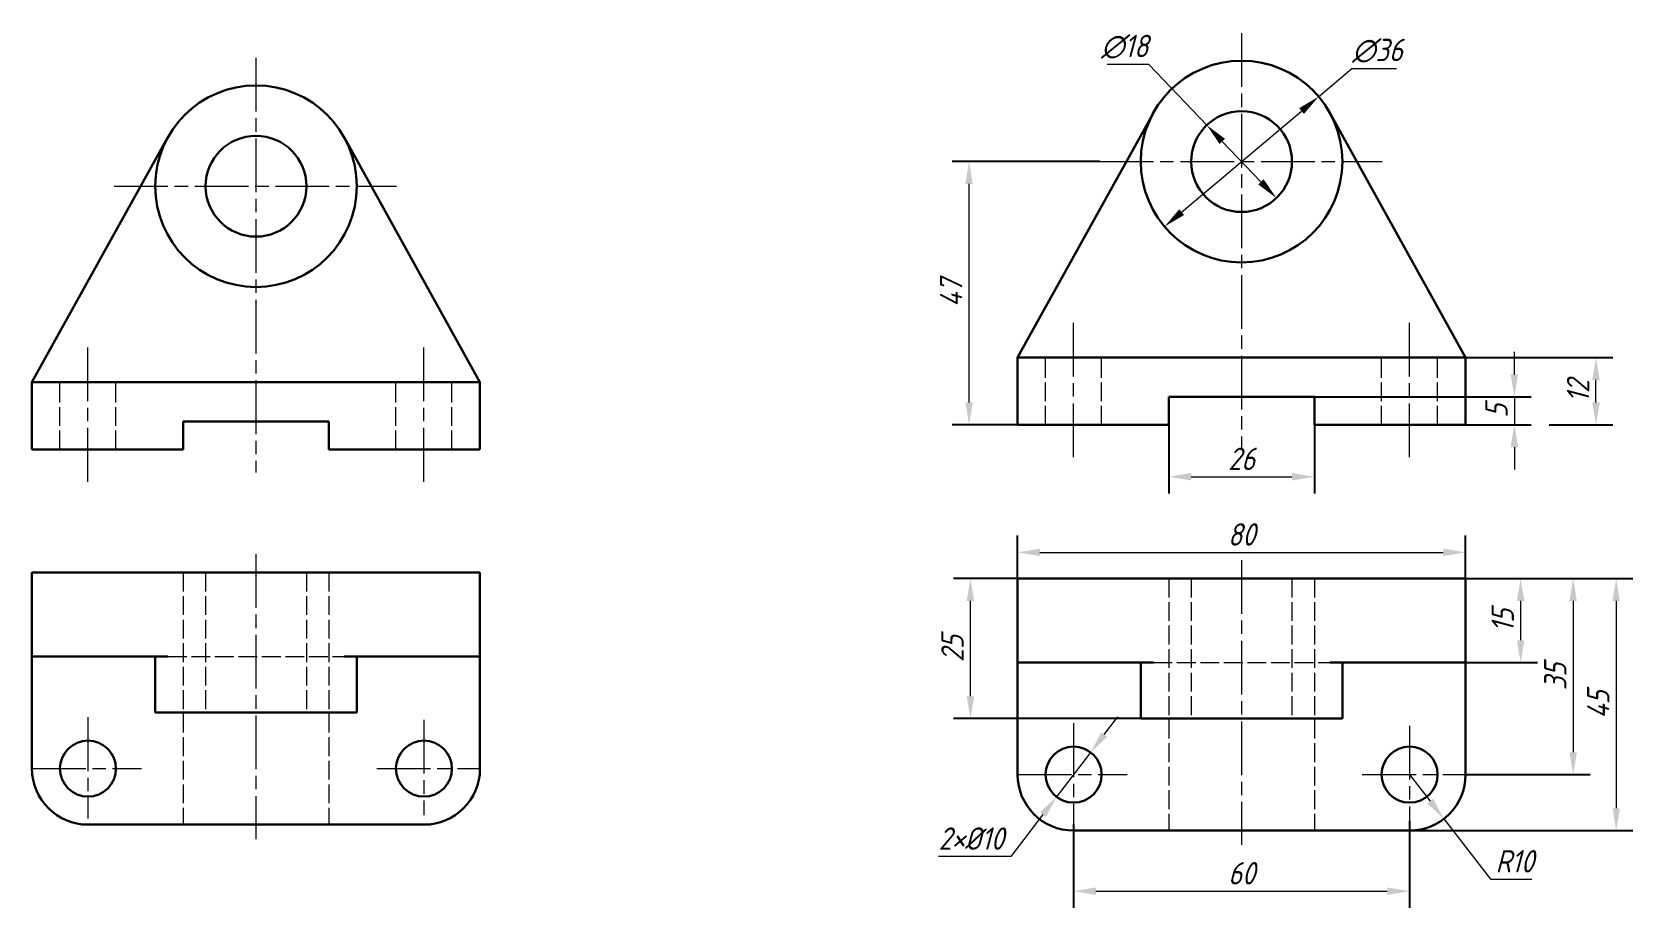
# Model space of a CAD drawing. Header units: millimetres. Extents: x -594 to -308, y 45 to 202.
import ezdxf

# ---------------------------------------------------------------- set-up
doc = ezdxf.new("R2010")
doc.units = ezdxf.units.MM
doc.header["$LTSCALE"] = 0.4
doc.linetypes.add('ACAD_ISO02W100', pattern=[15, 12, -3])
doc.linetypes.add('ACAD_ISO08W100', pattern=[36, 24, -3, 6, -3])
for name, color, linetype, lineweight in [('A0粗实线', 7, 'Continuous', 30), ('A1细实线', 5, 'Continuous', 15), ('A2点画线', 7, 'ACAD_ISO08W100', 15), ('A3虚线', 7, 'ACAD_ISO02W100', 20), ('A6尺寸', 6, 'Continuous', 20)]:
    doc.layers.add(name, color=color, linetype=linetype, lineweight=lineweight)
doc.layers.add('A8辅助作图线', color=104, linetype='Continuous', lineweight=15, plot=False)
doc.styles.add('可调文字', font='gbeitc.shx', dxfattribs={"bigfont": 'gbcbig.shx'})
doc.dimstyles.new('A_ISO零装', dxfattribs={"dimscale": 2, "dimtxt": 2, "dimasz": 2, "dimexe": 1.5, "dimexo": 0, "dimgap": 0.6, "dimtad": 1, "dimdec": 0, "dimdsep": 46, "dimtxsty": '可调文字', "dimcen": 2.5, "dimclrd": 256, "dimclrt": 256, "dimadec": 0, "dimazin": 0, "dimtfac": 1, "dimtdec": 0, "dimtmove": 0, "dimatfit": 1, "dimfxl": 1, "dimlwd": -1, "dimarcsym": 0})
doc.dimstyles.new('A_ISO零装$3', dxfattribs={"dimscale": 2, "dimtxt": 2, "dimasz": 2, "dimexe": 1.5, "dimexo": 0, "dimgap": 0.6, "dimtad": 1, "dimtoh": 1, "dimdec": 0, "dimdsep": 46, "dimtxsty": '可调文字', "dimcen": 2.5, "dimclrd": 256, "dimclrt": 256, "dimadec": 0, "dimazin": 0, "dimtfac": 1, "dimtdec": 0, "dimtmove": 0, "dimatfit": 2, "dimfxl": 1, "dimlwd": -1, "dimarcsym": 0})
doc.dimstyles.new('A_ISO零装$4', dxfattribs={"dimscale": 2, "dimtxt": 2, "dimasz": 2, "dimexe": 1.5, "dimexo": 0, "dimgap": 0.6, "dimtad": 1, "dimtoh": 1, "dimdec": 0, "dimdsep": 46, "dimtxsty": '可调文字', "dimcen": 2.5, "dimclrd": 256, "dimclrt": 256, "dimadec": 0, "dimazin": 0, "dimtfac": 1, "dimtdec": 0, "dimtmove": 0, "dimatfit": 2, "dimfxl": 1, "dimlwd": -1, "dimarcsym": 0})

# ---------------------------------------------------------------- blocks, each defined once
blk = doc.blocks.new('*D122')
at = {"layer": 'A8辅助作图线', "color": 0, "lineweight": -2, "transparency": 16777216}
for p, q in [((-337.8, 103.94), (-324.97, 103.94)), ((-337.8, 88.94), (-324.97, 88.94))]:
    blk.add_line(p, q, dxfattribs=at)
at = {"layer": 'A8辅助作图线', "transparency": 16777216}
blk.add_line((-327.97, 99.94), (-327.97, 92.94), dxfattribs=at)
for points in [[(-328.63, 99.94), (-327.3, 99.94), (-327.97, 103.94)], [(-328.63, 92.94), (-327.3, 92.94), (-327.97, 88.94)]]:
    blk.add_solid(points, dxfattribs=at)
at = {"layer": 'A8辅助作图线', "transparency": 16777216, "insert": (-331.17, 96.44), "char_height": 4, "attachment_point": 5, "rotation": 90, "style": '可调文字'}
blk.add_mtext('15', dxfattribs=at)
blk = doc.blocks.new('*D123')
at = {"layer": 'A6尺寸', "transparency": 16777216}
for p, q in [((-329.09, 140.4), (-329.09, 144.4)), ((-329.09, 136.4), (-329.09, 131.4)), ((-329.09, 127.4), (-329.09, 123.4))]:
    blk.add_line(p, q, dxfattribs=at)
at = {"layer": 'A6尺寸', "color": 0, "lineweight": -2, "transparency": 16777216}
for p, q in [((-364.8, 136.4), (-326.09, 136.4)), ((-337.8, 131.4), (-326.09, 131.4))]:
    blk.add_line(p, q, dxfattribs=at)
at = {"layer": 'A6尺寸', "transparency": 16777216}
for points in [[(-329.75, 140.4), (-328.42, 140.4), (-329.09, 136.4)], [(-329.75, 127.4), (-328.42, 127.4), (-329.09, 131.4)]]:
    blk.add_solid(points, dxfattribs=at)
at = {"layer": 'A6尺寸', "transparency": 16777216, "insert": (-332.29, 133.9), "char_height": 4, "attachment_point": 5, "rotation": 90, "style": '可调文字'}
blk.add_mtext('5', dxfattribs=at)
blk = doc.blocks.new('*D124')
at = {"layer": 'A6尺寸', "color": 0, "lineweight": -2, "transparency": 16777216}
for p, q in [((-337.8, 143.4), (-311.51, 143.4)), ((-322.89, 131.4), (-311.51, 131.4))]:
    blk.add_line(p, q, dxfattribs=at)
at = {"layer": 'A6尺寸', "transparency": 16777216}
blk.add_line((-314.51, 135.4), (-314.51, 139.4), dxfattribs=at)
for points in [[(-315.18, 139.4), (-313.85, 139.4), (-314.51, 143.4)], [(-315.18, 135.4), (-313.85, 135.4), (-314.51, 131.4)]]:
    blk.add_solid(points, dxfattribs=at)
at = {"layer": 'A6尺寸', "transparency": 16777216, "insert": (-317.71, 137.4), "char_height": 4, "attachment_point": 5, "rotation": 90, "style": '可调文字'}
blk.add_mtext('12', dxfattribs=at)
blk = doc.blocks.new('*D125')
at = {"layer": 'A6尺寸', "color": 0, "lineweight": -2, "transparency": 16777216}
for p, q in [((-417.8, 103.94), (-417.8, 111.62)), ((-337.8, 103.94), (-337.8, 111.62))]:
    blk.add_line(p, q, dxfattribs=at)
at = {"layer": 'A6尺寸', "transparency": 16777216}
blk.add_line((-413.8, 108.62), (-341.8, 108.62), dxfattribs=at)
for points in [[(-413.8, 109.29), (-413.8, 107.96), (-417.8, 108.62)], [(-341.8, 109.29), (-341.8, 107.96), (-337.8, 108.62)]]:
    blk.add_solid(points, dxfattribs=at)
at = {"layer": 'A6尺寸', "transparency": 16777216, "insert": (-377.8, 111.82), "char_height": 4, "attachment_point": 5, "style": '可调文字'}
blk.add_mtext('80', dxfattribs=at)
blk = doc.blocks.new('*D126')
at = {"layer": 'A6尺寸', "color": 0, "lineweight": -2, "transparency": 16777216}
for p, q in [((-390.8, 131.4), (-390.8, 119.12)), ((-364.8, 131.4), (-364.8, 119.12))]:
    blk.add_line(p, q, dxfattribs=at)
at = {"layer": 'A6尺寸', "transparency": 16777216}
blk.add_line((-386.8, 122.12), (-368.8, 122.12), dxfattribs=at)
for points in [[(-386.8, 122.79), (-386.8, 121.46), (-390.8, 122.12)], [(-368.8, 122.79), (-368.8, 121.46), (-364.8, 122.12)]]:
    blk.add_solid(points, dxfattribs=at)
at = {"layer": 'A6尺寸', "transparency": 16777216, "insert": (-377.8, 125.32), "char_height": 4, "attachment_point": 5, "style": '可调文字'}
blk.add_mtext('26', dxfattribs=at)
blk = doc.blocks.new('*D127')
at = {"layer": 'A6尺寸', "color": 0, "lineweight": -2, "transparency": 16777216}
for p, q in [((-324.97, 103.94), (-315.58, 103.94)), ((-337.8, 68.94), (-315.58, 68.94))]:
    blk.add_line(p, q, dxfattribs=at)
at = {"layer": 'A6尺寸', "transparency": 16777216}
blk.add_line((-318.58, 99.94), (-318.58, 72.94), dxfattribs=at)
for points in [[(-319.25, 99.94), (-317.92, 99.94), (-318.58, 103.94)], [(-319.25, 72.94), (-317.92, 72.94), (-318.58, 68.94)]]:
    blk.add_solid(points, dxfattribs=at)
at = {"layer": 'A6尺寸', "transparency": 16777216, "insert": (-321.78, 86.44), "char_height": 4, "attachment_point": 5, "rotation": 90, "style": '可调文字'}
blk.add_mtext('35', dxfattribs=at)
blk = doc.blocks.new('*D128')
at = {"layer": 'A6尺寸', "color": 0, "lineweight": -2, "transparency": 16777216}
for p, q in [((-315.58, 103.94), (-307.91, 103.94)), ((-347.8, 58.94), (-307.91, 58.94))]:
    blk.add_line(p, q, dxfattribs=at)
at = {"layer": 'A6尺寸', "transparency": 16777216}
blk.add_line((-310.91, 99.94), (-310.91, 62.94), dxfattribs=at)
for points in [[(-311.57, 99.94), (-310.24, 99.94), (-310.91, 103.94)], [(-311.57, 62.94), (-310.24, 62.94), (-310.91, 58.94)]]:
    blk.add_solid(points, dxfattribs=at)
at = {"layer": 'A6尺寸', "transparency": 16777216, "insert": (-314.11, 81.44), "char_height": 4, "attachment_point": 5, "rotation": 90, "style": '可调文字'}
blk.add_mtext('45', dxfattribs=at)
blk = doc.blocks.new('*D129')
at = {"layer": 'A1细实线', "color": 0, "lineweight": -2, "transparency": 16777216}
for p, q in [((-417.8, 103.94), (-429.22, 103.94)), ((-395.8, 78.94), (-429.22, 78.94))]:
    blk.add_line(p, q, dxfattribs=at)
at = {"layer": 'A1细实线', "transparency": 16777216}
blk.add_line((-426.22, 82.94), (-426.22, 99.94), dxfattribs=at)
for points in [[(-426.89, 99.94), (-425.56, 99.94), (-426.22, 103.94)], [(-426.89, 82.94), (-425.56, 82.94), (-426.22, 78.94)]]:
    blk.add_solid(points, dxfattribs=at)
at = {"layer": 'A1细实线', "transparency": 16777216, "insert": (-429.42, 91.44), "char_height": 4, "attachment_point": 5, "rotation": 90, "style": '可调文字'}
blk.add_mtext('25', dxfattribs=at)
blk = doc.blocks.new('*D130')
at = {"layer": 'A1细实线', "color": 0, "lineweight": -2, "transparency": 16777216}
for p, q in [((-403.13, 178.4), (-429.46, 178.4)), ((-417.8, 131.4), (-429.46, 131.4))]:
    blk.add_line(p, q, dxfattribs=at)
at = {"layer": 'A1细实线', "transparency": 16777216}
blk.add_line((-426.46, 135.4), (-426.46, 174.4), dxfattribs=at)
for points in [[(-427.13, 174.4), (-425.8, 174.4), (-426.46, 178.4)], [(-427.13, 135.4), (-425.8, 135.4), (-426.46, 131.4)]]:
    blk.add_solid(points, dxfattribs=at)
at = {"layer": 'A1细实线', "transparency": 16777216, "insert": (-429.66, 154.9), "char_height": 4, "attachment_point": 5, "rotation": 90, "style": '可调文字'}
blk.add_mtext('47', dxfattribs=at)
blk = doc.blocks.new('*D131')
at = {"layer": 'A1细实线', "transparency": 16777216}
for p, q in [((-364.03, 190), (-358.11, 195)), ((-358.11, 195), (-350.16, 195)), ((-388.5, 169.37), (-367.09, 187.42))]:
    blk.add_line(p, q, dxfattribs=at)
for points in [[(-367.52, 187.93), (-366.66, 186.91), (-364.03, 190)], [(-388.93, 169.88), (-388.07, 168.86), (-391.56, 166.8)]]:
    blk.add_solid(points, dxfattribs=at)
at = {"layer": 'A1细实线', "transparency": 16777216, "insert": (-353.53, 198.2), "char_height": 4, "attachment_point": 5, "style": '可调文字'}
blk.add_mtext('∅36', dxfattribs=at)
blk = doc.blocks.new('*D132')
at = {"layer": 'A1细实线', "transparency": 16777216}
for p, q in [((-394.34, 195.71), (-401.79, 195.71)), ((-384.01, 184.9), (-394.34, 195.71)), ((-374.34, 174.78), (-381.25, 182.01))]:
    blk.add_line(p, q, dxfattribs=at)
for points in [[(-380.77, 182.47), (-381.73, 181.55), (-384.01, 184.9)], [(-373.86, 175.24), (-374.82, 174.32), (-371.58, 171.89)]]:
    blk.add_solid(points, dxfattribs=at)
at = {"layer": 'A1细实线', "transparency": 16777216, "insert": (-398.67, 198.91), "char_height": 4, "attachment_point": 5, "style": '可调文字'}
blk.add_mtext('∅18', dxfattribs=at)
blk = doc.blocks.new('*D133')
at = {"layer": 'A6尺寸', "color": 0, "lineweight": -2, "transparency": 16777216}
for p, q in [((-407.8, 60.07), (-407.8, 45.12)), ((-347.8, 60.66), (-347.8, 45.12))]:
    blk.add_line(p, q, dxfattribs=at)
at = {"layer": 'A6尺寸', "transparency": 16777216}
blk.add_line((-403.8, 48.12), (-351.8, 48.12), dxfattribs=at)
for points in [[(-403.8, 48.79), (-403.8, 47.46), (-407.8, 48.12)], [(-351.8, 48.79), (-351.8, 47.46), (-347.8, 48.12)]]:
    blk.add_solid(points, dxfattribs=at)
at = {"layer": 'A6尺寸', "transparency": 16777216, "insert": (-377.8, 51.32), "char_height": 4, "attachment_point": 5, "style": '可调文字'}
blk.add_mtext('60', dxfattribs=at)
blk = doc.blocks.new('*D134')
at = {"layer": 'A6尺寸', "transparency": 16777216}
for p, q in [((-402.32, 76.08), (-399.89, 79.26)), ((-404.75, 72.91), (-410.84, 64.97)), ((-413.27, 61.8), (-419.01, 54.31)), ((-419.01, 54.31), (-431.95, 54.31))]:
    blk.add_line(p, q, dxfattribs=at)
for points in [[(-402.85, 76.49), (-401.79, 75.68), (-404.75, 72.91)], [(-413.8, 62.2), (-412.74, 61.39), (-410.84, 64.97)]]:
    blk.add_solid(points, dxfattribs=at)
at = {"layer": 'A6尺寸', "transparency": 16777216, "insert": (-426.08, 57.51), "char_height": 4, "attachment_point": 5, "style": '可调文字'}
blk.add_mtext('2×%%c10', dxfattribs=at)
blk = doc.blocks.new('*D135')
at = {"layer": 'A6尺寸', "transparency": 16777216}
for p, q in [((-347.8, 68.94), (-344.12, 64.2)), ((-341.67, 61.04), (-333.32, 50.26)), ((-333.32, 50.26), (-325.95, 50.26))]:
    blk.add_line(p, q, dxfattribs=at)
blk.add_solid([(-343.59, 64.61), (-344.65, 63.79), (-341.67, 61.04)], dxfattribs=at)
at = {"layer": 'A6尺寸', "transparency": 16777216, "insert": (-329.03, 53.46), "char_height": 4, "attachment_point": 5, "style": '可调文字'}
blk.add_mtext('R10', dxfattribs=at)

msp = doc.modelspace()

# ---------------------------------------------------------------- linework, layer by layer
at = {"layer": 'A0粗实线'}
for p, q in [((-417.8, 143.4), (-393.54, 187.13)), ((-337.8, 143.4), (-362.05, 187.13)), ((-593.8, 139), (-569.54, 182.73)), ((-513.8, 139), (-538.06, 182.73)), ((-417.8, 131.4), (-417.8, 143.4)), ((-417.8, 143.4), (-337.8, 143.4)), ((-337.8, 143.4), (-337.8, 131.4)), ((-593.8, 127), (-593.8, 139)), ((-593.8, 139), (-513.8, 139)), ((-513.8, 139), (-513.8, 127)), ((-390.8, 136.4), (-390.8, 131.4)), ((-390.8, 136.4), (-364.8, 136.4)), ((-364.8, 136.4), (-364.8, 131.4)), ((-566.8, 132), (-566.8, 127)), ((-566.8, 132), (-540.8, 132)), ((-540.8, 132), (-540.8, 127)), ((-417.8, 131.4), (-390.8, 131.4)), ((-337.8, 131.4), (-364.8, 131.4)), ((-593.8, 127), (-566.8, 127)), ((-513.8, 127), (-540.8, 127)), ((-593.8, 105), (-593.8, 70)), ((-593.8, 105), (-513.8, 105)), ((-513.8, 105), (-513.8, 70)), ((-417.8, 103.94), (-417.8, 68.94)), ((-417.8, 103.94), (-337.8, 103.94)), ((-337.8, 103.94), (-337.8, 68.94)), ((-593.8, 90), (-569.54, 90)), ((-571.8, 90), (-571.8, 80)), ((-538.06, 90), (-513.8, 90)), ((-535.8, 90), (-535.8, 80)), ((-417.8, 88.94), (-393.54, 88.94)), ((-395.8, 88.94), (-395.8, 78.94)), ((-362.05, 88.94), (-337.8, 88.94)), ((-359.8, 88.94), (-359.8, 78.94)), ((-571.8, 80), (-535.8, 80)), ((-395.8, 78.94), (-359.8, 78.94)), ((-523.8, 60), (-583.8, 60)), ((-347.8, 58.94), (-407.8, 58.94))]:
    msp.add_line(p, q, dxfattribs=at)
for centre, radius in [((-377.8, 178.4), 18), ((-553.8, 174), 18), ((-377.8, 178.4), 9), ((-553.8, 174), 9), ((-583.8, 70), 5), ((-523.8, 70), 5), ((-407.8, 68.94), 5), ((-347.8, 68.94), 5)]:
    msp.add_circle(centre, radius, dxfattribs=at)
for centre, start, end in [((-583.8, 70), 180, 270), ((-523.8, 70), 270, 0), ((-407.8, 68.94), 180, 270), ((-347.8, 68.94), 270, 0)]:
    msp.add_arc(centre, 10, start, end, dxfattribs=at)
at = {"layer": 'A2点画线'}
for p, q in [((-377.8, 201.34), (-377.8, 127.29)), ((-553.8, 196.94), (-553.8, 122.89)), ((-403.13, 178.4), (-352.72, 178.4)), ((-579.13, 174), (-528.72, 174)), ((-407.8, 125.63), (-407.8, 150.47)), ((-347.8, 125.63), (-347.8, 150.47)), ((-583.8, 121.23), (-583.8, 146.08)), ((-523.8, 121.23), (-523.8, 146.08)), ((-553.8, 108.31), (-553.8, 57.43)), ((-377.8, 107.25), (-377.8, 56.37)), ((-583.8, 79.17), (-583.8, 61.13)), ((-523.8, 78.73), (-523.8, 61.72)), ((-407.8, 78.11), (-407.8, 60.07)), ((-347.8, 77.67), (-347.8, 60.66)), ((-593.8, 70), (-574.26, 70)), ((-532.24, 70), (-513.8, 70)), ((-417.8, 68.94), (-398.25, 68.94)), ((-356.24, 68.94), (-337.8, 68.94))]:
    msp.add_line(p, q, dxfattribs=at)
at = {"layer": 'A3虚线', "ltscale": 0.7}
for p, q in [((-412.8, 131.4), (-412.8, 143.4)), ((-402.8, 131.4), (-402.8, 143.4)), ((-352.8, 131.4), (-352.8, 143.4)), ((-342.8, 131.4), (-342.8, 143.4)), ((-588.8, 127), (-588.8, 139)), ((-578.8, 127), (-578.8, 139)), ((-528.8, 127), (-528.8, 139)), ((-518.8, 127), (-518.8, 139)), ((-566.8, 105), (-566.8, 60)), ((-562.8, 105), (-562.8, 80)), ((-544.8, 105), (-544.8, 80)), ((-540.8, 105), (-540.8, 60)), ((-390.8, 103.94), (-390.8, 58.94)), ((-386.8, 103.94), (-386.8, 78.94)), ((-368.8, 103.94), (-368.8, 78.94)), ((-364.8, 103.94), (-364.8, 58.94)), ((-569.54, 90), (-538.06, 90)), ((-393.54, 88.94), (-362.05, 88.94))]:
    msp.add_line(p, q, dxfattribs=at)

# ---------------------------------------------------------------- dimensions: what is measured, and where the dimension line sits
at = {"layer": 'A1细实线'}
for p1, p2, picture, middle in [((-371.58, 171.89), (-384.01, 184.9), '*D132', (-398.67, 195.71)), ((-391.56, 166.8), (-364.03, 190), '*D131', (-353.53, 195))]:
    dim = msp.add_diameter_dim_2p(p1=p1, p2=p2, dimstyle='A_ISO零装$3', dxfattribs=at)
    dim.commit()
    dim.dimension.update_dxf_attribs({"geometry": picture, "text_midpoint": middle, "dimtype": 163})
dim = msp.add_linear_dim(base=(-426.46, 178.4), p1=(-417.8, 131.4), p2=(-403.13, 178.4), angle=90, dimstyle='A_ISO零装', override={"dimtoh": 1, "dimatfit": 2}, dxfattribs=at)
dim.commit()
dim.dimension.update_dxf_attribs({"geometry": '*D130', "text_midpoint": (-429.66, 154.9)})
dim = msp.add_linear_dim(base=(-426.22, 103.94), p1=(-395.8, 78.94), p2=(-417.8, 103.94), angle=90, dimstyle='A_ISO零装', dxfattribs=at)
dim.commit()
dim.dimension.update_dxf_attribs({"geometry": '*D129', "text_midpoint": (-429.42, 91.44)})
at = {"layer": 'A6尺寸'}
dim = msp.add_linear_dim(base=(-329.09, 131.4), p1=(-364.8, 136.4), p2=(-337.8, 131.4), angle=90, dimstyle='A_ISO零装', dxfattribs=at)
dim.commit()
dim.dimension.update_dxf_attribs({"geometry": '*D123', "text_midpoint": (-329.09, 133.9), "dimtype": 160})
for base, p1, p2, picture, middle in [((-314.51, 143.4), (-322.89, 131.4), (-337.8, 143.4), '*D124', (-317.71, 137.4)), ((-310.91, 58.94), (-315.58, 103.94), (-347.8, 58.94), '*D128', (-314.11, 81.44)), ((-318.58, 68.94), (-324.97, 103.94), (-337.8, 68.94), '*D127', (-321.78, 86.44))]:
    dim = msp.add_linear_dim(base=base, p1=p1, p2=p2, angle=90, dimstyle='A_ISO零装', dxfattribs=at)
    dim.commit()
    dim.dimension.update_dxf_attribs({"geometry": picture, "text_midpoint": middle})
for base, p1, p2, picture, middle in [((-364.8, 122.12), (-390.8, 131.4), (-364.8, 131.4), '*D126', (-377.8, 125.32)), ((-337.8, 108.62), (-417.8, 103.94), (-337.8, 103.94), '*D125', (-377.8, 111.82)), ((-347.8, 48.12), (-407.8, 60.07), (-347.8, 60.66), '*D133', (-377.8, 51.32))]:
    dim = msp.add_linear_dim(base=base, p1=p1, p2=p2, dimstyle='A_ISO零装', dxfattribs=at)
    dim.commit()
    dim.dimension.update_dxf_attribs({"geometry": picture, "text_midpoint": middle})
dim = msp.add_diameter_dim_2p(p1=(-404.75, 72.91), p2=(-410.84, 64.97), text='2×%%c10', dimstyle='A_ISO零装$3', dxfattribs=at)
dim.commit()
dim.dimension.update_dxf_attribs({"geometry": '*D134', "text_midpoint": (-426.08, 54.31), "dimtype": 163})
dim = msp.add_radius_dim(center=(-347.8, 68.94), mpoint=(-341.67, 61.04), dimstyle='A_ISO零装$4', dxfattribs=at)
dim.commit()
dim.dimension.update_dxf_attribs({"geometry": '*D135', "text_midpoint": (-329.03, 50.26), "dimtype": 164})
at = {"layer": 'A8辅助作图线'}
dim = msp.add_linear_dim(base=(-327.97, 88.94), p1=(-337.8, 103.94), p2=(-337.8, 88.94), angle=90, dimstyle='A_ISO零装', dxfattribs=at)
dim.commit()
dim.dimension.update_dxf_attribs({"geometry": '*D122', "text_midpoint": (-331.17, 96.44)})

doc.saveas('drawing.dxf')
